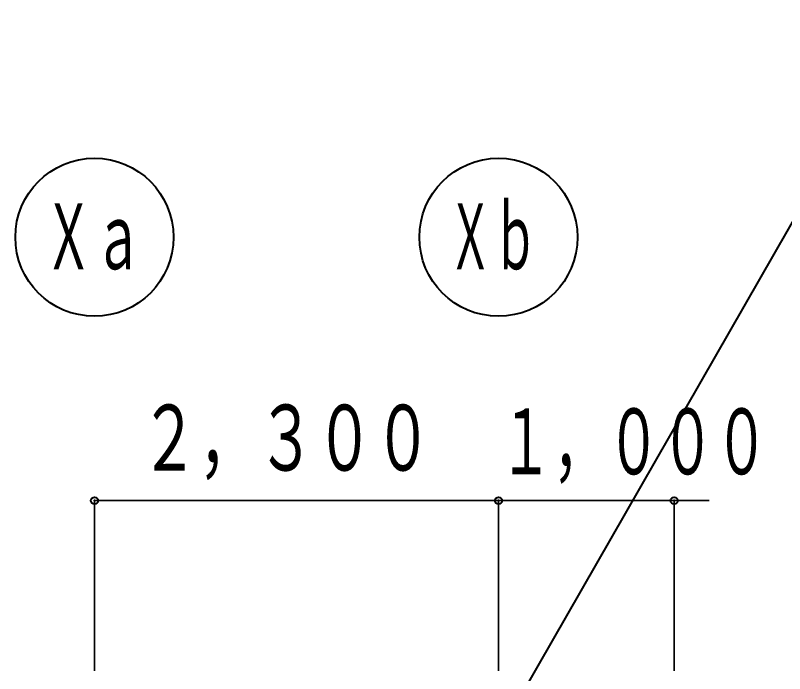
# Model space of a CAD drawing. Units: millimetres, scale not verified. Extents: x -196 to 201, y -142 to 142.
# Drawn here: x -57.93 to -36.04, y 64.35 to 83.09 of the extents above; entities that cross this region are included whole.
import ezdxf
from ezdxf.enums import TextEntityAlignment as Align

# ---------------------------------------------------------------- set-up
doc = ezdxf.new("R2010")
doc.units = ezdxf.units.MM
doc.header["$PDMODE"] = 32
doc.header["$PDSIZE"] = 0.2
for name, color, linetype, lineweight in [('0-0', 6, 'Continuous', 40), ('0-B__0-b_', 6, 'Continuous', 13), ('1-0__1-8_', 2, 'Continuous', 35), ('1-1__f-f_', 6, 'Continuous', 40)]:
    doc.layers.add(name, color=color, linetype=linetype, lineweight=lineweight)
doc.styles.add('ＭＳ ゴシック', font='')
doc.styles.get('ＭＳ ゴシック').set_extended_font_data('MS Gothic')

# ---------------------------------------------------------------- blocks, each defined once
blk = doc.blocks.new('-GLay-0-')
at = {"layer": '0-B__0-b_', "lineweight": 40}
blk.add_line((74870.3, 71233.9), (77611.5, 76017.9), dxfattribs=at)
for centre in [(72963.5, 74754.4), (75263.5, 74754.4)]:
    blk.add_circle(centre, 450, dxfattribs=at)
at = {"layer": '0-B__0-b_', "style": 'ＭＳ ゴシック'}
for s, width, p in [('Ｘｂ', 0.5, (74975.5, 74459.9)), ('Ｘａ', 0.55, (72675.5, 74459.9))]:
    blk.add_text(s, height=375.1, dxfattribs=dict(at, width=width)).set_placement(p, align=Align.BOTTOM_LEFT)
blk = doc.blocks.new('-GLay-1-')
at = {"layer": '1-0__1-8_'}
for p, q in [((72963.5, 72284.4), (72963.5, 73254.4)), ((73063.5, 73254.4), (75163.5, 73254.4)), ((75163.5, 73254.4), (75063.5, 73254.4)), ((75263.5, 72284.4), (75263.5, 73254.4)), ((75263.5, 73254.4), (76263.5, 73254.4)), ((75263.5, 72284.4), (75263.5, 73254.4)), ((76263.5, 72284.4), (76263.5, 73254.4)), ((76363.5, 73254.4), (76463.5, 73254.4))]:
    blk.add_line(p, q, dxfattribs=at)
at = {"layer": '1-0__1-8_', "style": 'ＭＳ ゴシック'}
for s, width, p in [('２，３００', 0.65, (73223, 73313.1)), ('１，０００', 0.6, (75265.8, 73291.9))]:
    blk.add_text(s, height=375.1, dxfattribs=dict(at, width=width)).set_placement(p, align=Align.BOTTOM_LEFT)
blk = doc.blocks.new('-GLay-f-')
at = {"layer": '1-1__f-f_', "color": 2, "lineweight": 35}
for p, q in [((72963.5, 73254.4), (73063.5, 73254.4)), ((75263.5, 73254.4), (75163.5, 73254.4)), ((75263.5, 73254.4), (75163.5, 73254.4)), ((76263.5, 73254.4), (76363.5, 73254.4))]:
    blk.add_line(p, q, dxfattribs=at)
at = {"layer": '1-1__f-f_', "color": 2}
for p in [(72963.5, 73254.4), (75263.5, 73254.4), (76263.5, 73254.4)]:
    blk.add_point(p, dxfattribs=at)

msp = doc.modelspace()

# ---------------------------------------------------------------- block references
at = {"layer": '0-0', "xscale": 0.005, "yscale": 0.005}
for name in ['-GLay-0-', '-GLay-1-', '-GLay-f-']:
    msp.add_blockref(name, (-420.5, -297), dxfattribs=at)

doc.saveas('drawing.dxf')
